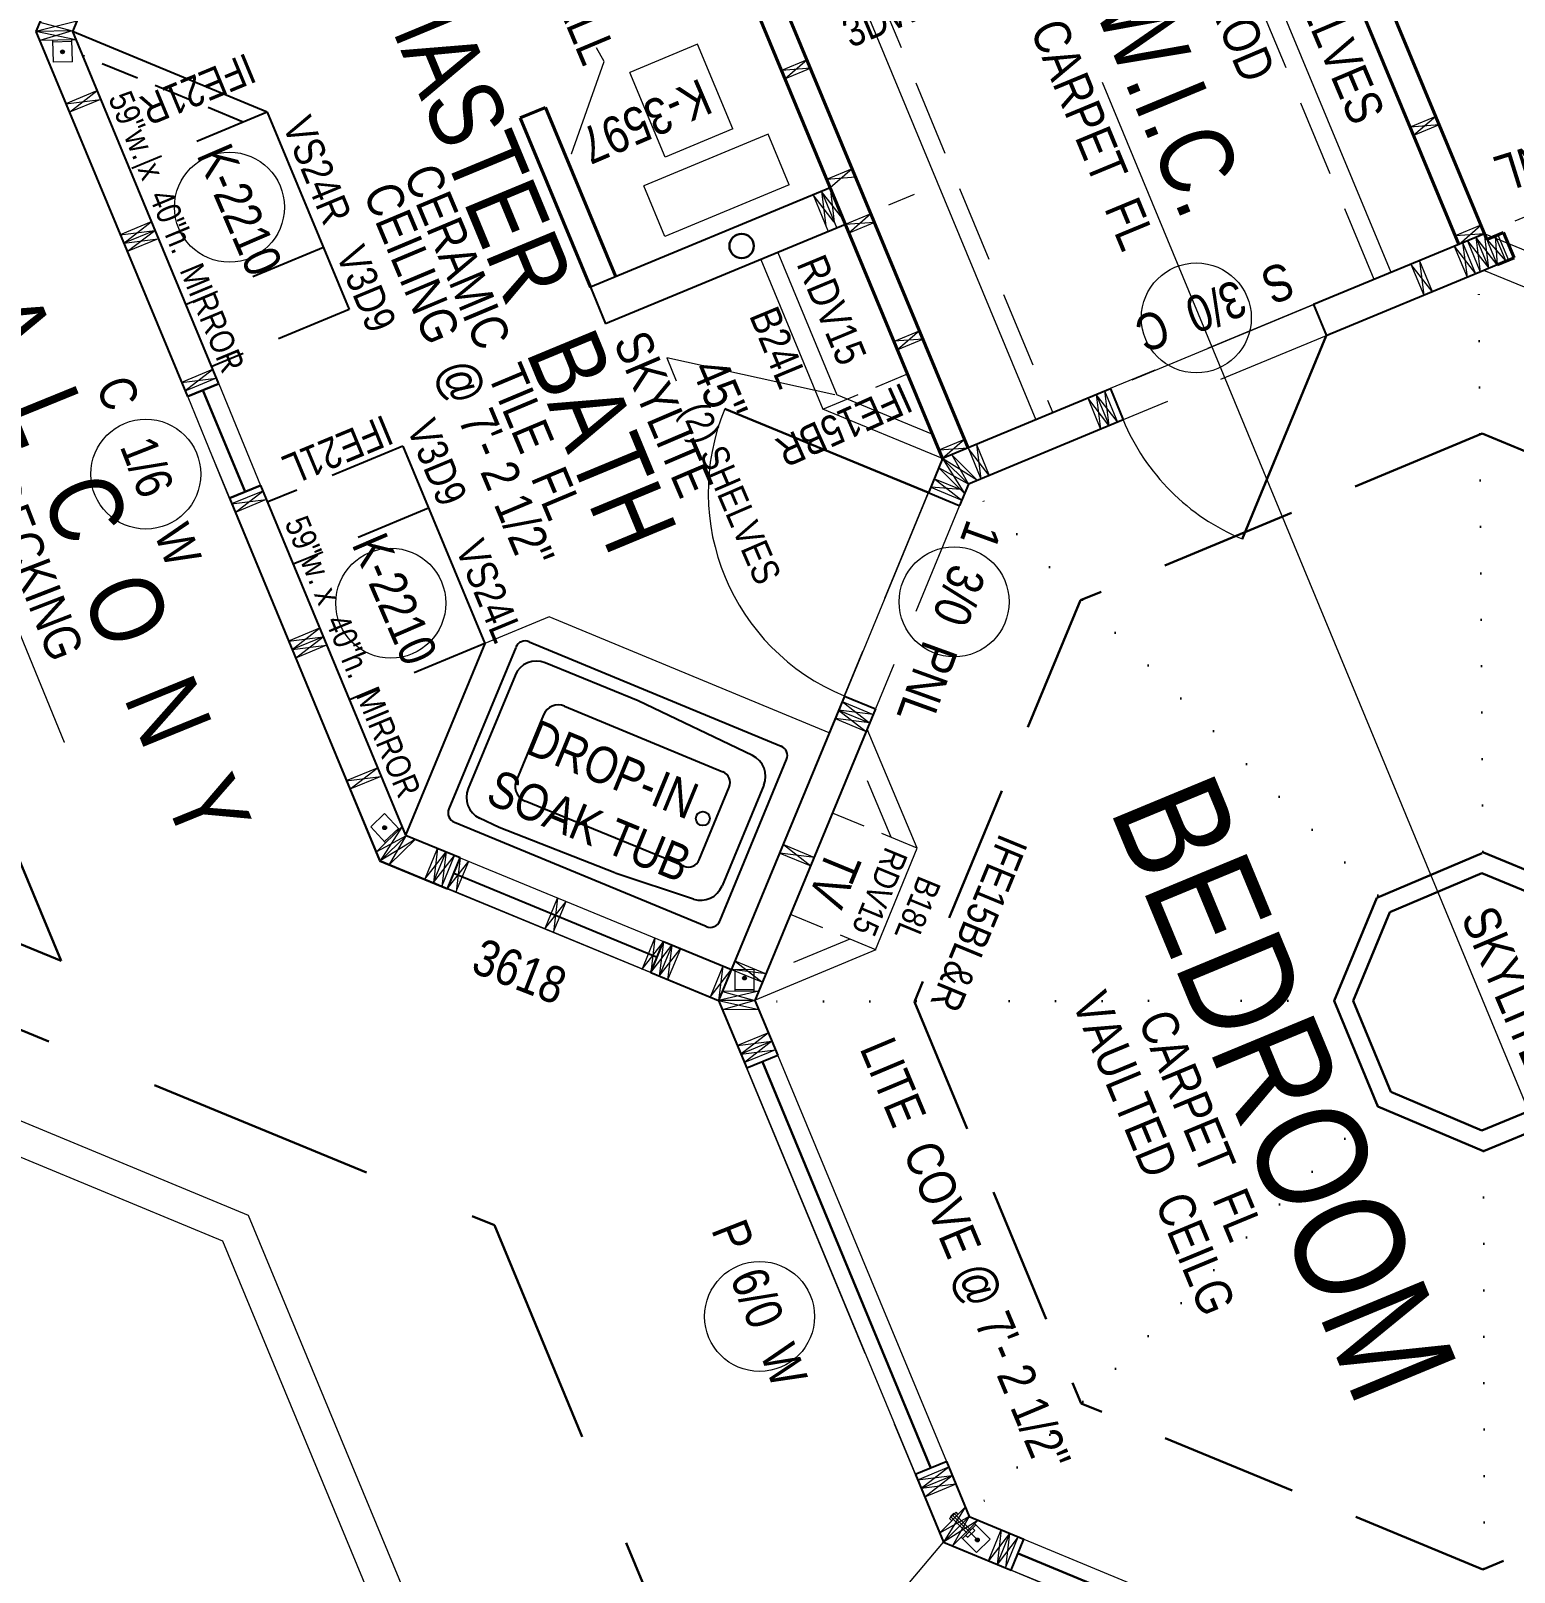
# Model space of a CAD drawing. Header units: inches. Extents: x -10188 to 9179, y -281 to 6710.
# Drawn here: x 2843.6 to 3086.4, y 1383 to 1635.3 of the extents above; entities that cross this region are included whole.
import ezdxf

# ---------------------------------------------------------------- set-up
doc = ezdxf.new("R2010")
doc.units = ezdxf.units.IN
doc.header["$MEASUREMENT"] = 0
for name, pattern in [('ACAD_ISO07W100', [3, 0, -3]), ('CENTER', [2, 1.25, -0.25, 0.25, -0.25]), ('HIDDEN', [0.375, 0.25, -0.125])]:
    doc.linetypes.add(name, pattern=pattern)
for name, color, linetype, lineweight in [('BALCONY', 7, 'Continuous', 9), ('BUILT-INS', 6, 'Continuous', 9), ('DOORS', 7, 'Continuous', 30), ('FOUNDATION', 7, 'HIDDEN', 20), ('GRID', 1, 'CENTER', 20), ('INT WALLS', 7, 'Continuous', 40), ('LAYOUT', 6, 'Continuous', 9), ('LITE COVE', 7, 'HIDDEN', 30), ('MILLWORK', 7, 'Continuous', 20), ('PLUMBING', 7, 'Continuous', 20), ('ROOF BEAMS', 3, 'HIDDEN', 30), ('ROOFLINE', 7, 'HIDDEN', 30), ('SKYLITES', 3, 'Continuous', 30), ('WALL FRAMING', 7, 'Continuous', 30), ('WINDOWS', 5, 'Continuous', 30)]:
    doc.layers.add(name, color=color, linetype=linetype, lineweight=lineweight)
for name, color, linetype in [('CABINETS', 30, 'HIDDEN'), ('CABTOPS', 30, 'Continuous'), ('TEXT', 250, 'Continuous'), ('WALLS', 5, 'Continuous')]:
    doc.layers.add(name, color=color, linetype=linetype)
doc.styles.add('ARCHENTLTD', font='technical.ttf', dxfattribs={"height": 0.1875})
doc.dimstyles.new('ARCHENTLTD', dxfattribs={"dimscale": 0.05, "dimtxt": 0.1875, "dimasz": 3, "dimexe": 9, "dimexo": 1, "dimgap": 2.5, "dimtad": 0, "dimdec": 1, "dimzin": 1, "dimdsep": 46, "dimlunit": 4, "dimtxsty": 'ARCHENTLTD', "dimblk": 'ARCHTICK', "dimcen": 6, "dimclrd": 256, "dimclre": 256, "dimclrt": 256, "dimaunit": 1, "dimadec": 0, "dimazin": 0, "dimtfac": 1, "dimtdec": 1, "dimtofl": 0, "dimtmove": 1, "dimatfit": 3, "dimldrblk": 'ARCHTICK', "dimfxl": 1, "dimfrac": 2, "dimtolj": 1, "dimtzin": 0, "dimlwd": 9, "dimlwe": 9, "dimarcsym": 0})

# ---------------------------------------------------------------- blocks, each defined once
blk = doc.blocks.new('_ArchTick')
at = {"color": 0, "linetype": 'ByBlock', "const_width": 0.15}
blk.add_lwpolyline([(-0.5, -0.5), (0.5, 0.5)], dxfattribs=at)

msp = doc.modelspace()

# ---------------------------------------------------------------- hatches: boundary and pattern name
at = {"layer": 'WALL FRAMING', "lineweight": 9, "ltscale": 150}
for points in [[(2848.76, 1631.51, 1), (2848.76, 1632.13, 1)], [(2901.25, 1505.04, -1), (2901.7, 1504.6, -1)], [(2960.17, 1480.44, -1), (2960.61, 1479.99, -1)], [(2998.52, 1387.91, 1), (2998.52, 1388.54, 1)]]:
    msp.add_hatch(color=256, dxfattribs=at).paths.add_polyline_path(points)

# ---------------------------------------------------------------- linework, layer by layer
for p, q in [((2922.95, 1534.34), (2912, 1507.91)), ((2925.17, 1535.26), (2966.38, 1518.19)), ((2943, 1525.56), (2927.77, 1531.81)), ((2922.83, 1529.75), (2915.16, 1511.23)), ((2930.95, 1524.72), (2956.86, 1513.99)), ((2961.7, 1516.64), (2943, 1525.56)), ((2927.49, 1523.29), (2923.06, 1512.6)), ((2956.35, 1489.54), (2967.3, 1515.98)), ((2952.99, 1499.56), (2957.91, 1511.45)), ((2963.56, 1511.78), (2956.73, 1495.28)), ((2950.46, 1498.51), (2924.5, 1509.14)), ((2920.22, 1504.83), (2917.02, 1506.37)), ((2954.14, 1488.62), (2912.92, 1505.69)), ((2939.16, 1497.41), (2920.22, 1504.83)), ((2952.04, 1493.13), (2939.21, 1497.39))]:
    msp.add_line(p, q)
msp.add_circle((2953.58, 1506.31), 1.15)
for centre, radius, start, end in [((2924.52, 1533.7), 1.69, 67.5, 157.5), ((2926.33, 1528.3), 3.79, 67.6796, 157.5), ((2929.94, 1522.28), 2.64, 67.5, 157.5), ((2960.06, 1513.23), 3.79, 337.5, 64.3779), ((2965.74, 1516.62), 1.69, 337.5, 67.5), ((2956.11, 1512.19), 1.94, 337.5339, 67.5), ((2925.5, 1511.59), 2.64, 157.5, 247.72), ((2918.66, 1509.78), 3.79, 157.5, 244.2845), ((2913.57, 1507.26), 1.69, 157.5, 247.5), ((2951.2, 1500.3), 1.94, 247.72, 337.5339), ((2953.23, 1496.73), 3.79, 251.6276, 337.5), ((2954.78, 1490.19), 1.69, 247.5, 337.5)]:
    msp.add_arc(centre, radius, start, end)
at = {"layer": 'BALCONY', "lineweight": 20, "ltscale": 75}
for p, q in [((2823.77, 1464.31), (2879.15, 1441.42)), ((2819.57, 1460.1), (2874.94, 1437.21)), ((2879.15, 1441.42), (2931.51, 1315.26)), ((2874.94, 1437.21), (2927.3, 1311.05))]:
    msp.add_line(p, q, dxfattribs=at)
at = {"layer": 'BUILT-INS', "color": 6, "ltscale": 50}
for p, q in [((2963.07, 1597.83), (2973.23, 1573.35)), ((2965.85, 1598.98), (2975.53, 1575.65)), ((2991.21, 1569.16), (2975.53, 1575.65)), ((2992.84, 1565.25), (2973.23, 1573.35))]:
    msp.add_line(p, q, dxfattribs=at)
at = {"layer": 'BUILT-INS', "color": 6, "linetype": 'HIDDEN', "lineweight": 9, "ltscale": 25}
msp.add_line((2973.23, 1573.35), (2987.09, 1579.1), dxfattribs=at)
at = {"layer": 'BUILT-INS', "linetype": 'Continuous', "lineweight": 20, "ltscale": 0.75}
for p, q in [((2988.67, 1501.49), (2980.5, 1520.97)), ((2981.85, 1484.82), (2988.67, 1501.49)), ((2981.89, 1484.84), (2962.15, 1476.58))]:
    msp.add_line(p, q, dxfattribs=at)
at = {"layer": 'BUILT-INS', "linetype": 'HIDDEN', "lineweight": 20, "ltscale": 40}
for p, q in [((2984.41, 1503.25), (2978.75, 1516.74)), ((2977.65, 1486.59), (2963.92, 1480.84))]:
    msp.add_line(p, q, dxfattribs=at)
at = {"layer": 'BUILT-INS', "linetype": 'HIDDEN', "lineweight": 9, "ltscale": 25}
for p, q in [((2988.67, 1501.49), (2974.8, 1507.22)), ((2981.89, 1484.84), (2967.93, 1490.61))]:
    msp.add_line(p, q, dxfattribs=at)
at = {"layer": 'CABINETS', "ltscale": 50}
for p, q in [((2882.27, 1621.95), (2860.1, 1612.75)), ((2891.47, 1599.78), (2868.91, 1590.42)), ((2895.67, 1589.62), (2873.11, 1580.26)), ((2904.44, 1567.28), (2882.27, 1558.08)), ((2908.68, 1557.13), (2886.52, 1547.93)), ((2917.88, 1534.96), (2895.72, 1525.76))]:
    msp.add_line(p, q, dxfattribs=at)
at = {"layer": 'CABTOPS', "ltscale": 50}
for p, q in [((2882.27, 1621.95), (2850.37, 1635.14)), ((2882.27, 1621.95), (2895.67, 1589.62)), ((2904.47, 1567.29), (2917.88, 1534.96)), ((2917.88, 1534.96), (2904.92, 1503.6))]:
    msp.add_line(p, q, dxfattribs=at)
at = {"layer": 'CABTOPS', "linetype": 'HIDDEN', "ltscale": 25}
msp.add_line((2878.35, 1620.32), (2851.99, 1631.22), dxfattribs=at)
at = {"layer": 'DOORS', "ltscale": 50}
for p, q in [((3055.63, 1585.34), (3041.88, 1552.07)), ((2990.46, 1559.67), (2957.18, 1573.39))]:
    msp.add_line(p, q, dxfattribs=at)
at = {"layer": 'DOORS', "color": 4, "lineweight": 9, "ltscale": 75}
for p, q in [((3006.13, 1388.36), (3072.64, 1360.81)), ((3004.06, 1383.27), (3070.59, 1355.77))]:
    msp.add_line(p, q, dxfattribs=at)
at = {"layer": 'DOORS', "color": 5, "lineweight": 30, "ltscale": 75}
msp.add_line((3005.21, 1386.02), (3038.46, 1372.27), dxfattribs=at)
at = {"layer": 'DOORS', "color": 7, "linetype": 'Continuous', "lineweight": 20, "ltscale": 7.5}
for centre in [(3034.37, 1588.26), (2862.38, 1562.7), (2994.72, 1541.79), (2962.87, 1424.82)]:
    msp.add_circle(centre, 9, dxfattribs=at)
at = {"layer": 'DOORS', "lineweight": 9, "ltscale": 75}
for centre, radius, start, end in [((2990.46, 1559.67), 36, 157.5904, 247.5409), ((3055.63, 1585.34), 35.98, 202.4745, 247.5332)]:
    msp.add_arc(centre, radius, start, end, dxfattribs=at)
at = {"layer": 'FOUNDATION', "color": 7, "linetype": 'Continuous', "lineweight": 9, "ltscale": 25}
msp.add_line((2931.51, 1315.26), (2992.97, 1387.86), dxfattribs=at)
at = {"layer": 'GRID', "ltscale": 50}
for p, q in [((2867.33, 1690.58), (2844.41, 1635.14)), ((3044.72, 1690.71), (3081.52, 1602.04)), ((2956.04, 1653.91), (2992.84, 1565.25)), ((2844.41, 1635.14), (2900.73, 1499.44)), ((3144.21, 1628.06), (3081.52, 1602.04)), ((3081.52, 1602.04), (2992.84, 1565.25)), ((3170.23, 1565.37), (3081.52, 1602.04)), ((2992.84, 1565.25), (2956.16, 1476.53)), ((2956.16, 1476.53), (2900.72, 1499.44)), ((2956.16, 1476.53), (2992.97, 1387.86)), ((3081.69, 1351.18), (2992.97, 1387.86))]:
    msp.add_line(p, q, dxfattribs=at)
at = {"layer": 'INT WALLS', "ltscale": 75}
for p, q in [((3081.91, 1601.11), (3044.72, 1690.71)), ((3077.32, 1600.3), (3040.52, 1688.96)), ((3084.68, 1602.26), (3081.91, 1601.11)), ((3086.4, 1598.11), (3083.63, 1596.95))]:
    msp.add_line(p, q, dxfattribs=at)
at = {"layer": 'INT WALLS', "ltscale": 50}
for p, q in [((2960.19, 1655.64), (2997, 1566.97)), ((2956.04, 1653.91), (2992.84, 1565.25)), ((2927.84, 1622.72), (2923.68, 1621)), ((2927.84, 1622.72), (2939.34, 1595)), ((2923.68, 1621), (2935.18, 1593.29)), ((3084.68, 1602.27), (3086.4, 1598.11))]:
    msp.add_line(p, q, dxfattribs=at)
at = {"layer": 'INT WALLS', "color": 7, "lineweight": 20, "ltscale": 50}
msp.add_line((3080.95, 1603.43), (3076.75, 1601.68), dxfattribs=at)
at = {"layer": 'INT WALLS', "lineweight": 20, "ltscale": 50}
msp.add_line((3083.75, 1601.89), (3085.48, 1597.72), dxfattribs=at)
at = {"layer": 'LAYOUT', "color": 6, "linetype": 'CENTER', "lineweight": 5, "ltscale": 250}
msp.add_line((3330.04, 876.21), (2848.84, 2037.38), dxfattribs=at)
at = {"layer": 'LITE COVE', "color": 7, "linetype": 'ACAD_ISO07W100', "lineweight": 30, "ltscale": 2.5}
for p, q in [((3081.28, 1500.85), (3080.59, 1595.7)), ((3064.06, 1493.72), (2996.98, 1560.87)), ((3056.93, 1476.5), (2962.18, 1476.37)), ((3064.06, 1459.28), (2997.14, 1392.14)), ((3081.38, 1451.89), (3081.57, 1357.12))]:
    msp.add_line(p, q, dxfattribs=at)
at = {"layer": 'LITE COVE', "ltscale": 90}
for p, q in [((3081.14, 1569.32), (3015.41, 1542.04)), ((3081.14, 1569.32), (3146.82, 1542.17)), ((3015.4, 1542.05), (2988.23, 1476.31)), ((2988.22, 1476.31), (3015.5, 1410.59)), ((3081.26, 1383.41), (3015.5, 1410.59)), ((3146.97, 1410.69), (3081.26, 1383.41))]:
    msp.add_line(p, q, dxfattribs=at)
at = {"layer": 'MILLWORK', "linetype": 'HIDDEN', "ltscale": 50}
for p, q in [((3063.47, 1594.55), (3026.66, 1683.22)), ((2974.05, 1661.39), (3010.85, 1572.72))]:
    msp.add_line(p, q, dxfattribs=at)
at = {"layer": 'MILLWORK', "ltscale": 75}
msp.add_line((3066.24, 1595.7), (3029.43, 1684.37), dxfattribs=at)
at = {"layer": 'MILLWORK', "ltscale": 50}
msp.add_line((2971.28, 1660.24), (3008.08, 1571.57), dxfattribs=at)
at = {"layer": 'PLUMBING', "color": 5, "ltscale": 50}
for p, q in [((2952.73, 1633.05), (2941.64, 1628.45)), ((2958.48, 1619.2), (2952.73, 1633.05)), ((2947.4, 1614.6), (2941.64, 1628.45)), ((2964.25, 1618.34), (2943.93, 1609.91)), ((2958.48, 1619.2), (2947.4, 1614.6)), ((2967.7, 1610.03), (2964.25, 1618.34)), ((2947.38, 1601.6), (2943.93, 1609.91)), ((2967.7, 1610.03), (2947.38, 1601.6))]:
    msp.add_line(p, q, dxfattribs=at)
at = {"layer": 'PLUMBING', "color": 7, "ltscale": 50}
for p, q in [((2928.4, 1539.33), (2917.88, 1534.96)), ((2974.27, 1520.35), (2928.4, 1539.33))]:
    msp.add_line(p, q, dxfattribs=at)
at = {"layer": 'PLUMBING', "color": 5, "ltscale": 50}
for centre in [(2876.08, 1606.39), (2902.5, 1541.57)]:
    msp.add_circle(centre, 9, dxfattribs=at)
at = {"layer": 'PLUMBING', "color": 5, "lineweight": 30, "ltscale": 50}
msp.add_circle((2959.93, 1600.04), 2, dxfattribs=at)
at = {"layer": 'ROOF BEAMS', "lineweight": 20, "ltscale": 75}
for p, q in [((3170.23, 1565.37), (3081.52, 1602.04)), ((3166.05, 1561.08), (3081.44, 1596.05)), ((3053.55, 1590.44), (3020.28, 1576.69)), ((3055.63, 1585.34), (3022.4, 1571.56)), ((2990.46, 1559.67), (2976.71, 1526.4)), ((2995.6, 1557.54), (2981.85, 1524.27))]:
    msp.add_line(p, q, dxfattribs=at)
at = {"layer": 'ROOF BEAMS', "ltscale": 75}
for p, q in [((3066.04, 1490.99), (3081.11, 1497.36)), ((3081.11, 1497.36), (3095.85, 1491.27)), ((3060.03, 1476.47), (3066.04, 1490.99)), ((3066.21, 1461.58), (3060.03, 1476.47)), ((3081.12, 1455.28), (3066.21, 1461.58)), ((3095.68, 1461.29), (3081.12, 1455.28))]:
    msp.add_line(p, q, dxfattribs=at)
at = {"layer": 'ROOFLINE', "linetype": 'HIDDEN', "ltscale": 150}
for p, q in [((2838.55, 1507.11), (2848.54, 1483.03)), ((2821.76, 1494.06), (2848.54, 1483.03)), ((2811.83, 1484.09), (2919.46, 1439.73)), ((2919.46, 1439.73), (2956.25, 1351.11))]:
    msp.add_line(p, q, dxfattribs=at)
at = {"layer": 'SKYLITES', "linetype": 'HIDDEN', "ltscale": 75}
for p, q in [((3063.92, 1493.36), (3081.38, 1500.75)), ((3081.38, 1500.75), (3098.51, 1493.66)), ((3056.93, 1476.47), (3063.92, 1493.36)), ((3064.09, 1459.2), (3056.93, 1476.47)), ((3081.38, 1451.89), (3064.09, 1459.2)), ((3098.35, 1458.89), (3081.38, 1451.89))]:
    msp.add_line(p, q, dxfattribs=at)
at = {"layer": 'WALL FRAMING', "lineweight": 9, "ltscale": 5}
for p, q in [((2850.95, 1636.76), (2844.41, 1635.14)), ((2850.32, 1635.25), (2845.03, 1633.65)), ((2845.04, 1636.65), (2850.32, 1635.25)), ((2905, 1503.51), (2900.13, 1500.89)), ((2906.51, 1502.88), (2900.75, 1499.4)), ((2902.26, 1498.77), (2905, 1503.51))]:
    msp.add_line(p, q, dxfattribs=at)
at = {"layer": 'WALL FRAMING', "color": 7, "linetype": 'Continuous', "lineweight": 20, "ltscale": 5}
for p, q in [((2850.32, 1635.25), (2844.41, 1635.14)), ((2850.94, 1633.76), (2845.03, 1633.65)), ((2904.38, 1505), (2900.13, 1500.89)), ((2905, 1503.51), (2900.75, 1499.4)), ((2906.51, 1502.88), (2902.26, 1498.77))]:
    msp.add_line(p, q, dxfattribs=at)
at = {"layer": 'WALL FRAMING', "lineweight": 9, "ltscale": 150}
for p, q in [((2850.94, 1633.76), (2844.41, 1635.14)), ((2970.67, 1630.51), (2967.04, 1627.38)), ((2971.25, 1629.13), (2966.47, 1628.77)), ((3074.14, 1619.86), (3069.36, 1619.5)), ((3073.56, 1621.25), (3069.93, 1618.12)), ((2978.02, 1612.69), (2974.4, 1609.56)), ((2978.6, 1611.3), (2973.82, 1610.94)), ((2981.09, 1605.29), (2977.47, 1602.16)), ((2981.67, 1603.9), (2976.89, 1603.54)), ((3077.32, 1600.3), (3080.95, 1603.43)), ((3081.52, 1602.04), (3076.75, 1601.68)), ((2989.65, 1584.8), (2984.88, 1584.44)), ((2989.08, 1586.18), (2985.45, 1583.05)), ((2997, 1566.97), (2992.22, 1566.61)), ((2996.42, 1568.36), (2992.79, 1565.23)), ((2904.38, 1505), (2900.75, 1499.4)), ((2910.16, 1501.43), (2909.47, 1495.83)), ((2908.09, 1496.4), (2911.55, 1500.86)), ((2909.47, 1495.83), (2912.94, 1500.29)), ((2911.55, 1500.86), (2910.86, 1495.25)), ((2910.86, 1495.25), (2909.47, 1495.83)), ((2947.12, 1486.14), (2946.44, 1480.53)), ((2945.05, 1481.11), (2948.51, 1485.57)), ((2946.42, 1480.49), (2949.88, 1484.95)), ((2948.49, 1485.52), (2947.8, 1479.91)), ((2954.77, 1477.1), (2958.23, 1481.57)), ((2956.85, 1482.14), (2956.16, 1476.53)), ((2961.95, 1481.61), (2958.82, 1481.57)), ((2958.82, 1481.57), (2958.82, 1478.04)), ((2961.95, 1481.61), (2961.95, 1478.05)), ((2961.95, 1478.3), (2958.82, 1478.3)), ((2995.39, 1392.42), (2995.04, 1392.77)), ((2994.32, 1391.37), (2993.96, 1391.72)), ((2994.68, 1392.6), (2994.15, 1392.06)), ((2996.9, 1389.31), (2994.15, 1392.06)), ((2998.52, 1388.23), (2994.5, 1392.25)), ((2997.43, 1389.85), (2994.68, 1392.6)), ((2998.27, 1390.69), (2996.07, 1388.47)), ((3000.62, 1388.34), (2998.1, 1390.86)), ((2998.38, 1386.16), (2995.88, 1388.66)), ((2996.59, 1389.02), (2996.96, 1388.66)), ((2998.09, 1389.79), (2996.96, 1388.66)), ((2997.73, 1390.16), (2998.09, 1389.79)), ((3000.62, 1388.34), (2998.38, 1386.16))]:
    msp.add_line(p, q, dxfattribs=at)
at = {"layer": 'WALL FRAMING', "color": 9, "linetype": 'Continuous', "lineweight": 5, "ltscale": 150}
for p, q in [((2847.26, 1630.13), (2847.14, 1633.69)), ((2850.27, 1633.51), (2847.15, 1633.4)), ((2850.38, 1630.2), (2850.26, 1633.76)), ((2850.38, 1630.2), (2847.26, 1630.13)), ((2901.47, 1507.12), (2899.22, 1504.95)), ((2901.47, 1507.12), (2903.9, 1504.51)), ((2899.22, 1504.95), (2901.65, 1502.35)), ((2903.73, 1504.7), (2901.45, 1502.56))]:
    msp.add_line(p, q, dxfattribs=at)
at = {"layer": 'WALL FRAMING', "color": 7, "lineweight": 20, "ltscale": 50}
for p, q in [((2854.39, 1625.42), (2849.31, 1623.31)), ((2854.96, 1624.03), (2849.88, 1621.93)), ((2863.28, 1603.98), (2858.2, 1601.88)), ((2863.86, 1602.6), (2858.78, 1600.49)), ((2864.43, 1601.21), (2859.35, 1599.11)), ((2873.31, 1579.8), (2868.22, 1577.69)), ((2873.88, 1578.41), (2868.8, 1576.3)), ((2881.52, 1559.93), (2876.44, 1557.82)), ((2882.1, 1558.54), (2877.02, 1556.44)), ((2890.83, 1537.46), (2885.75, 1535.36)), ((2891.41, 1536.08), (2886.33, 1533.97)), ((2891.98, 1534.69), (2886.9, 1532.59)), ((2900.29, 1514.59), (2895.21, 1512.48)), ((2900.86, 1513.21), (2895.78, 1511.1))]:
    msp.add_line(p, q, dxfattribs=at)
at = {"layer": 'WALL FRAMING', "lineweight": 9, "ltscale": 50}
for p, q in [((2849.88, 1621.93), (2854.39, 1625.42)), ((2849.31, 1623.31), (2854.96, 1624.03)), ((2858.2, 1601.88), (2863.86, 1602.6)), ((2858.78, 1600.49), (2863.28, 1603.98)), ((2859.35, 1599.11), (2863.86, 1602.6)), ((2858.78, 1600.5), (2864.43, 1601.21)), ((2868.8, 1576.31), (2873.31, 1579.8)), ((2868.23, 1577.69), (2873.88, 1578.41)), ((2877.02, 1556.44), (2881.52, 1559.93)), ((2876.44, 1557.82), (2882.1, 1558.54)), ((2886.33, 1533.97), (2890.83, 1537.46)), ((2885.75, 1535.36), (2891.41, 1536.08)), ((2886.33, 1533.97), (2891.98, 1534.69)), ((2886.9, 1532.59), (2891.41, 1536.08)), ((2895.78, 1511.1), (2900.29, 1514.59)), ((2895.21, 1512.48), (2900.86, 1513.21))]:
    msp.add_line(p, q, dxfattribs=at)
at = {"layer": 'WALL FRAMING', "lineweight": 20, "ltscale": 50}
for p, q in [((2971.62, 1608.41), (2974.1, 1602.4)), ((2973.01, 1608.99), (2975.49, 1602.98)), ((2974.4, 1609.56), (2976.48, 1604.5)), ((3076.59, 1600.02), (3078.7, 1594.93)), ((3077.97, 1600.59), (3080.08, 1595.5)), ((3078.75, 1600.9), (3080.86, 1595.81)), ((3078.75, 1600.9), (3080.86, 1595.81)), ((3080.14, 1601.47), (3082.24, 1596.39)), ((3080.14, 1601.47), (3082.24, 1596.39)), ((3081.52, 1602.05), (3083.63, 1596.96)), ((3083.29, 1601.69), (3085.02, 1597.53)), ((3070.89, 1597.63), (3072.97, 1592.58)), ((3069.5, 1597.06), (3071.59, 1592)), ((3016.58, 1575.17), (3018.69, 1570.06)), ((3017.97, 1575.74), (3020.08, 1570.63)), ((3019.35, 1576.31), (3021.46, 1571.2)), ((2997, 1566.98), (2999.08, 1561.92)), ((2998.38, 1567.55), (3000.47, 1562.49)), ((2964.32, 1471.25), (2959.24, 1469.14)), ((2964.9, 1469.86), (2959.82, 1467.76)), ((2965.47, 1468.48), (2960.39, 1466.37)), ((2993.82, 1400.12), (2988.74, 1398.01)), ((2994.39, 1398.74), (2989.31, 1396.63)), ((2994.97, 1397.35), (2989.89, 1395.24))]:
    msp.add_line(p, q, dxfattribs=at)
at = {"layer": 'WALL FRAMING', "linetype": 'Continuous', "lineweight": 9, "ltscale": 150}
for p, q in [((2975.1, 1603.93), (2971.62, 1608.41)), ((2976.48, 1604.5), (2973.01, 1608.98)), ((2973.01, 1608.98), (2973.71, 1603.36)), ((2974.4, 1609.56), (2975.1, 1603.93)), ((3076.59, 1600.01), (3080.08, 1595.5)), ((3077.97, 1600.59), (3078.7, 1594.93)), ((3078.75, 1600.89), (3082.24, 1596.39)), ((3078.75, 1600.89), (3082.24, 1596.39)), ((3083.63, 1596.96), (3080.14, 1601.47)), ((3080.14, 1601.47), (3080.86, 1595.81)), ((3080.14, 1601.47), (3080.86, 1595.81)), ((3082.24, 1596.39), (3081.52, 1602.05)), ((3081.91, 1601.11), (3085.02, 1597.53)), ((3083.29, 1601.69), (3083.63, 1596.96)), ((3070.89, 1597.63), (3071.59, 1592)), ((3072.97, 1592.58), (3069.5, 1597.06)), ((3020.06, 1570.66), (3016.58, 1575.17)), ((3021.45, 1571.23), (3017.97, 1575.74)), ((3017.97, 1575.74), (3018.68, 1570.08)), ((3019.35, 1576.31), (3020.06, 1570.66)), ((3000.47, 1562.49), (2997, 1566.97)), ((2998.38, 1567.55), (2999.08, 1561.92)), ((2998.55, 1561.66), (2992.84, 1565.25)), ((2992.84, 1565.25), (2996.43, 1559.54)), ((2994.34, 1565.87), (2997.05, 1561.04)), ((2991.48, 1561.95), (2995.99, 1558.46)), ((2997.05, 1561.04), (2992.22, 1563.75)), ((2995.81, 1560.16), (2990.9, 1560.57)), ((2981.46, 1523.35), (2975.81, 1524.06)), ((2975.81, 1524.06), (2980.32, 1520.58)), ((2976.38, 1525.45), (2980.89, 1521.96)), ((2980.89, 1521.96), (2975.24, 1522.68)), ((2966.77, 1502.05), (2971.28, 1498.56)), ((2971.85, 1499.95), (2966.19, 1500.66)), ((2963.92, 1480.9), (2958.26, 1481.61)), ((2958.93, 1482.92), (2963.44, 1479.44)), ((2962.73, 1478.04), (2956.16, 1476.53)), ((2956.78, 1478.03), (2962.11, 1476.54)), ((2962.11, 1476.54), (2956.79, 1475.03)), ((2964.32, 1471.25), (2959.82, 1467.76)), ((2959.24, 1469.14), (2964.89, 1469.86)), ((2959.82, 1467.76), (2965.46, 1468.47)), ((2964.89, 1469.86), (2960.39, 1466.37))]:
    msp.add_line(p, q, dxfattribs=at)
at = {"layer": 'WALL FRAMING', "lineweight": 20, "ltscale": 150}
for p, q in [((2992.84, 1565.25), (2997.05, 1561.04)), ((2994.34, 1565.87), (2998.55, 1561.66)), ((2992.22, 1563.75), (2996.43, 1559.54)), ((2962.11, 1476.54), (2956.16, 1476.53)), ((2962.73, 1478.04), (2956.78, 1478.03)), ((2962.74, 1475.04), (2956.79, 1475.03)), ((2996.55, 1393.57), (2992.34, 1389.36)), ((2995.04, 1392.77), (2993.96, 1391.72)), ((2997.17, 1392.07), (2992.97, 1387.86)), ((2998.67, 1391.45), (2994.47, 1387.24))]:
    msp.add_line(p, q, dxfattribs=at)
at = {"layer": 'WALL FRAMING', "lineweight": 20, "ltscale": 75}
for p, q in [((2991.48, 1561.95), (2995.81, 1560.16)), ((2990.9, 1560.57), (2995.99, 1558.46)), ((2975.81, 1524.06), (2980.89, 1521.96)), ((2976.38, 1525.45), (2981.46, 1523.35)), ((2975.24, 1522.68), (2980.32, 1520.58)), ((2966.77, 1502.05), (2971.85, 1499.95)), ((2966.19, 1500.66), (2971.28, 1498.56)), ((2958.26, 1481.61), (2963.34, 1479.51)), ((2958.83, 1483), (2963.92, 1480.9)), ((3000.36, 1384.8), (3002.43, 1389.89)), ((3001.74, 1384.22), (3003.82, 1389.32)), ((3003.13, 1383.65), (3005.2, 1388.74))]:
    msp.add_line(p, q, dxfattribs=at)
at = {"layer": 'WALL FRAMING', "linetype": 'HIDDEN', "lineweight": 9, "ltscale": 25}
for p, q in [((2911.79, 1494.87), (2915.25, 1499.34)), ((2913.86, 1499.91), (2913.17, 1494.3)), ((2927.72, 1488.28), (2931.19, 1492.74)), ((2929.8, 1493.31), (2929.11, 1487.7)), ((2943.66, 1481.67), (2947.12, 1486.14)), ((2945.74, 1486.71), (2945.05, 1481.1))]:
    msp.add_line(p, q, dxfattribs=at)
at = {"layer": 'WALL FRAMING', "linetype": 'Continuous', "lineweight": 20, "ltscale": 150}
msp.add_line((2956.16, 1476.53), (2962.74, 1475.04), dxfattribs=at)
at = {"layer": 'WALL FRAMING', "color": 9, "linetype": 'Continuous', "lineweight": 5, "ltscale": 150}
for centre in [(2848.76, 1631.82), (2901.48, 1504.82)]:
    msp.add_circle(centre, 0.312, dxfattribs=at)
at = {"layer": 'WALL FRAMING', "lineweight": 9, "ltscale": 150}
for centre in [(2960.39, 1480.21), (2998.52, 1388.23)]:
    msp.add_circle(centre, 0.312, dxfattribs=at)
at = {"layer": 'WALLS', "color": 4, "ltscale": 75}
for p, q in [((2849, 1646.22), (2844.41, 1635.14)), ((2854.08, 1644.12), (2850.37, 1635.14)), ((2844.41, 1635.14), (2869.19, 1575.38)), ((2850.37, 1635.14), (2874.27, 1577.49)), ((2935.18, 1593.29), (2937.67, 1587.28)), ((2881.17, 1560.86), (2904.92, 1503.6)), ((2990.46, 1559.67), (2995.55, 1557.56)), ((2876.09, 1558.76), (2900.67, 1499.46)), ((2976.76, 1526.37), (2981.85, 1524.27)), ((2904.92, 1503.6), (2913.83, 1499.92)), ((2900.65, 1499.41), (2911.77, 1494.82)), ((2911.77, 1494.82), (2913.86, 1499.91)), ((2945.05, 1481.11), (2947.15, 1486.19)), ((2947.15, 1486.19), (2958.26, 1481.61)), ((2945.05, 1481.11), (2956.16, 1476.53)), ((2956.16, 1476.53), (2960.76, 1465.44)), ((2962.11, 1476.54), (2965.84, 1467.55)), ((2993.45, 1401.05), (2997.17, 1392.07)), ((2988.37, 1398.94), (2992.97, 1387.86)), ((2997.17, 1392.07), (3006.13, 1388.36)), ((2992.97, 1387.86), (3004.06, 1383.27)), ((3004.06, 1383.27), (3006.13, 1388.36))]:
    msp.add_line(p, q, dxfattribs=at)
at = {"layer": 'WALLS', "color": 7, "lineweight": 20, "ltscale": 50}
for p, q in [((2970.68, 1630.5), (2966.47, 1628.75)), ((2971.25, 1629.13), (2967.04, 1627.38)), ((3073.57, 1621.23), (3069.37, 1619.49)), ((3074.14, 1619.86), (3069.93, 1618.12)), ((2978.02, 1612.69), (2973.82, 1610.94)), ((2988.2, 1608.48), (2984, 1606.73)), ((2981.09, 1605.29), (2976.89, 1603.54)), ((2981.67, 1603.9), (2977.47, 1602.16)), ((2989.09, 1586.17), (2984.88, 1584.43)), ((2989.66, 1584.8), (2985.45, 1583.05)), ((2996.42, 1568.36), (2992.22, 1566.61)), ((2997, 1566.97), (2992.79, 1565.23))]:
    msp.add_line(p, q, dxfattribs=at)
at = {"layer": 'WALLS', "color": 4, "ltscale": 50}
for p, q in [((2974.44, 1609.58), (2935.18, 1593.29)), ((2976.93, 1603.58), (2937.67, 1587.28)), ((3081.52, 1602.04), (3053.55, 1590.44)), ((3081.44, 1596.05), (3055.65, 1585.35)), ((3083.63, 1596.96), (3081.44, 1596.05)), ((3053.55, 1590.44), (3055.66, 1585.33)), ((3020.3, 1576.64), (2992.84, 1565.25)), ((3020.3, 1576.64), (3022.39, 1571.58)), ((3022.4, 1571.56), (2997.05, 1561.04)), ((2992.84, 1565.25), (2990.52, 1559.64)), ((2997.05, 1561.04), (2995.6, 1557.54)), ((2976.76, 1526.37), (2956.16, 1476.53)), ((2981.85, 1524.27), (2962.11, 1476.54)), ((2965.86, 1467.55), (2960.78, 1465.45)), ((2993.43, 1401.04), (2988.35, 1398.94))]:
    msp.add_line(p, q, dxfattribs=at)
at = {"layer": 'WALLS', "color": 4, "linetype": 'Continuous', "lineweight": 30, "ltscale": 25}
for p, q in [((2874.27, 1577.49), (2869.21, 1575.39)), ((2881.17, 1560.86), (2876.11, 1558.77))]:
    msp.add_line(p, q, dxfattribs=at)
at = {"layer": 'WALLS', "color": 4, "lineweight": 20, "ltscale": 75}
for p, q in [((2874.34, 1577.46), (2881.17, 1560.86)), ((2869.28, 1575.36), (2876.06, 1558.74)), ((2913.86, 1499.91), (2947.15, 1486.19)), ((2911.77, 1494.82), (2945.05, 1481.11)), ((2965.84, 1467.55), (2993.45, 1401.05)), ((2960.76, 1465.44), (2988.37, 1398.94))]:
    msp.add_line(p, q, dxfattribs=at)
at = {"layer": 'WALLS', "lineweight": 20, "ltscale": 75}
for p, q in [((2908.07, 1496.35), (2910.16, 1501.43)), ((2909.45, 1495.78), (2911.55, 1500.86)), ((2910.84, 1495.21), (2912.94, 1500.29))]:
    msp.add_line(p, q, dxfattribs=at)
at = {"layer": 'WALLS', "linetype": 'HIDDEN', "lineweight": 20, "ltscale": 25}
for p, q in [((2913.15, 1494.25), (2915.25, 1499.34)), ((2927.7, 1488.23), (2929.8, 1493.31)), ((2929.09, 1487.66), (2931.19, 1492.74)), ((2943.64, 1481.63), (2945.74, 1486.71))]:
    msp.add_line(p, q, dxfattribs=at)
at = {"layer": 'WALLS', "lineweight": 20, "ltscale": 50}
for p, q in [((2948.54, 1485.62), (2946.44, 1480.54)), ((2949.9, 1485), (2947.8, 1479.91)), ((2956.87, 1482.18), (2954.77, 1477.1))]:
    msp.add_line(p, q, dxfattribs=at)
at = {"layer": 'WALLS', "linetype": 'Continuous', "lineweight": 9, "ltscale": 150}
for p, q in [((2994.39, 1398.74), (2988.74, 1398.01)), ((2993.83, 1400.13), (2989.32, 1396.63)), ((2994.39, 1398.74), (2989.9, 1395.25)), ((2994.97, 1397.35), (2989.32, 1396.63)), ((2996.55, 1393.57), (2992.97, 1387.86)), ((2997.17, 1392.07), (2992.34, 1389.36)), ((2998.67, 1391.45), (2992.97, 1387.86)), ((2997.17, 1392.07), (2994.47, 1387.24)), ((3003.81, 1389.3), (3000.36, 1384.79)), ((3002.43, 1389.89), (3001.74, 1384.22)), ((3005.2, 1388.74), (3001.74, 1384.22)), ((3003.81, 1389.3), (3003.13, 1383.65))]:
    msp.add_line(p, q, dxfattribs=at)
at = {"layer": 'WINDOWS', "linetype": 'Continuous', "lineweight": 30, "ltscale": 25}
msp.add_line((2871.74, 1576.44), (2878.64, 1559.81), dxfattribs=at)
at = {"layer": 'WINDOWS', "lineweight": 25, "ltscale": 75}
msp.add_line((2912.81, 1497.37), (2946.1, 1483.65), dxfattribs=at)
at = {"layer": 'WINDOWS', "ltscale": 75}
msp.add_line((2963.32, 1466.5), (2990.89, 1399.99), dxfattribs=at)

# ---------------------------------------------------------------- texts
at = {"color": 7, "flags": 8}
for tag, p, s in [('MODELNUMBER', (2939.64, 1511.94), 'K-1490-X'), ('MATERIAL', (2939.64, 1511.94), 'ACRYLIC'), ('PRODUCT', (2939.65, 1511.94), 'BATH'), ('TRADENAME', (2939.65, 1511.94), 'GREEK')]:
    msp.add_attdef(tag, p, s, height=0.001, rotation=337.5, dxfattribs=at)
at = {"layer": 'BUILT-INS', "color": 6, "linetype": 'HIDDEN', "lineweight": 9, "ltscale": 20, "insert": (3000.86, 1647.4), "char_height": 5, "attachment_point": 3, "rotation": 22.5214, "style": 'ARCHENTLTD'}
msp.add_mtext('3DWRV27\\P{\\H1.999x;  }', dxfattribs=at)
at = {"layer": 'BUILT-INS', "color": 7, "linetype": 'Continuous', "lineweight": 30, "ltscale": 1.5, "attachment_point": 3, "style": 'ARCHENTLTD'}
for s, insert, char_height, rotation in [('IFE21R\\P{\\H1.999x;  }', (2862.89, 1619.64), 5, 202.5214), ('59"w. x  40"h.  MIRROR\\P{\\H1.999x;  }', (2878.68, 1580.46), 4, 292.5214), ('VS24R\\P{\\H1.999x;  }', (2896.26, 1605.03), 5, 292.5214), ('V3D9\\P{\\H1.999x;  }', (2903.56, 1587.38), 5, 292.5214), ('IFE21L\\P{\\H1.999x;  }', (2886.24, 1560.79), 5, 202.5214), ('V3D9\\P{\\H1.999x;  }', (2915.14, 1558.97), 5, 292.5214), ('59"w. x  40"h.  MIRROR\\P{\\H1.999x;  }', (2907.55, 1510.91), 4, 292.5214), ('VS24L\\P{\\H1.999x;  }', (2924.21, 1536.62), 5, 292.5214)]:
    msp.add_mtext(s, dxfattribs=dict(at, insert=insert, char_height=char_height, rotation=rotation))
at = {"layer": 'BUILT-INS', "color": 6, "linetype": 'Continuous', "lineweight": 30, "ltscale": 1.5, "char_height": 5, "attachment_point": 3, "rotation": 292.5214, "style": 'ARCHENTLTD'}
for s, insert in [('RDV15\\P{\\H1.999x;  }', (2980.54, 1582.01)), ('B24L\\P{\\H1.999x;  }', (2970.84, 1578.23))]:
    msp.add_mtext(s, dxfattribs=dict(at, insert=insert))
at = {"layer": 'BUILT-INS', "linetype": 'Continuous', "lineweight": 9, "ltscale": 1.5, "char_height": 5, "attachment_point": 1, "style": 'ARCHENTLTD'}
for s, insert, rotation in [('IFE15BR\\P{\\H1.999x;  }', (2988.3, 1573.18), 204.167), ('IFE15BL&R\\P{\\H1.999x;  }', (3006.86, 1502.16), 247.6469)]:
    msp.add_mtext(s, dxfattribs=dict(at, insert=insert, rotation=rotation))
at = {"layer": 'BUILT-INS', "color": 6, "linetype": 'Continuous', "lineweight": 30, "insert": (2966.53, 1546.01), "char_height": 4.5, "attachment_point": 3, "rotation": 293.2989, "style": 'ARCHENTLTD'}
msp.add_mtext('(2) SHELVES \\P  ', dxfattribs=at)
at = {"layer": 'BUILT-INS', "linetype": 'Continuous', "lineweight": 30, "ltscale": 1.5, "char_height": 4, "attachment_point": 1, "rotation": 247.6469, "style": 'ARCHENTLTD'}
for s, insert in [('RDV15\\P{\\H1.999x;  }', (2987.23, 1500.35)), ('B18L\\P{\\H1.999x;  }', (2992.65, 1495.66))]:
    msp.add_mtext(s, dxfattribs=dict(at, insert=insert))
at = {"layer": 'CABTOPS', "color": 7, "linetype": 'Continuous', "lineweight": 30, "ltscale": 1.5, "char_height": 6, "style": 'ARCHENTLTD'}
for s, insert, attachment_point, rotation in [('DROP-IN\\PSOAK TUB\\P{\\H1.999x;  }', (2933.86, 1502.32), 5, 337.6464), ('TV\\P{\\H1.999x;  }', (2976.29, 1491.17), 3, 247.6464)]:
    msp.add_mtext(s, dxfattribs=dict(at, insert=insert, attachment_point=attachment_point, rotation=rotation))
at = {"layer": 'DOORS', "color": 7, "linetype": 'Continuous', "lineweight": 30, "ltscale": 1.5, "char_height": 6, "attachment_point": 1, "style": 'ARCHENTLTD'}
for s, insert, rotation in [('1  3/0  PNL\\P\\P{\\H1.999x;  }', (3117.33, 1618.98), 197.3086), ('S  3/0  C\\P\\P{\\H1.999x;  }', (3050.97, 1591.98), 200.7335), ('2 x 6  DECKING\\P{\\H1.999x;  }', (2834.35, 1580.42), 291.1824), ('C   1/6   W\\P{\\H1.999x;  }', (2859.75, 1579.38), 291.4375), ('1  3/0  PNL\\P\\P{\\H1.999x;  }', (3002.57, 1553.47), 250.1314), ('P  6/0  W\\P{\\H1.999x;  }', (2960.48, 1441.22), 291.4375)]:
    msp.add_mtext(s, dxfattribs=dict(at, insert=insert, rotation=rotation))
at = {"layer": 'PLUMBING', "color": 5, "linetype": 'Continuous', "char_height": 6, "attachment_point": 3, "style": 'ARCHENTLTD'}
for s, insert, rotation in [('K-3597\\P\\P  ', (2935.21, 1613.28), 203.2989), ('K-2210\\P\\P  ', (2884.91, 1596.97), 293.2989), ('K-2210\\P\\P  ', (2910.3, 1533.26), 293.2989)]:
    msp.add_mtext(s, dxfattribs=dict(at, insert=insert, rotation=rotation))
at = {"layer": 'TEXT', "color": 7, "linetype": 'Continuous', "lineweight": 9, "char_height": 6, "attachment_point": 3, "rotation": 292.7619, "style": 'ARCHENTLTD'}
for s, insert in [("5' h. WALL\\P\\P  ", (2939.58, 1631.55)), ('CERAMIC  TILE  FL\\P\\P  ', (2933.98, 1557.06)), ('CEILING  @ 7\'- 2 1/2"\\P\\P  ', (2929.46, 1549.08)), ('LITE  COVE @ 7\'- 2 1/2"\\P\\P  ', (3013.99, 1401.26))]:
    msp.add_mtext(s, dxfattribs=dict(at, insert=insert))
at = {"layer": 'TEXT', "linetype": 'Continuous', "width": 271, "attachment_point": 1, "style": 'ARCHENTLTD'}
for s, insert, char_height, rotation in [('(2)  SHELVES', (3048.24, 1662.25), 6, 292.9625), ('   MASTER  BATH', (2906.36, 1657.87), 12, 292.5), ('   \\P   W.I.C.', (3042.73, 1661.96), 12, 292.5), ('ROD', (3041.57, 1642.71), 6, 292.9625)]:
    msp.add_mtext(s, dxfattribs=dict(at, insert=insert, char_height=char_height, rotation=rotation))
at = {"layer": 'TEXT', "color": 7, "linetype": 'Continuous', "lineweight": 30, "char_height": 6, "style": 'ARCHENTLTD'}
for s, insert, attachment_point, rotation in [('CARPET  FL\\P\\P  ', (3027.84, 1601.12), 3, 292.5), ('45"\\PSKYLITE\\P\\P  ', (2942.54, 1570.57), 5, 293.1053), ('45"\\PSKYLITE\\P\\P  ', (3081.29, 1476.4), 5, 293.1053), ('VAULTED  CEILG\\P\\P  ', (3040.97, 1426.71), 3, 292.5), ('CARPET  FL\\P\\P  ', (3045.51, 1438.93), 3, 292.5)]:
    msp.add_mtext(s, dxfattribs=dict(at, insert=insert, attachment_point=attachment_point, rotation=rotation))
at = {"layer": 'TEXT', "color": 7, "linetype": 'Continuous', "lineweight": 30, "ltscale": 1.5, "insert": (2879.86, 1505.98), "char_height": 12, "attachment_point": 3, "rotation": 292.1545, "style": 'ARCHENTLTD'}
msp.add_mtext('B  A  L  C  O  N  Y\\P  ', dxfattribs=at)
at = {"layer": 'WALLS', "lineweight": 20, "style": 'ARCHENTLTD'}
msp.add_text('      BEDROOM', height=18, rotation=292.5, dxfattribs=at).set_placement((3006.91, 1539.68))
at = {"layer": 'WINDOWS', "color": 7, "linetype": 'Continuous', "lineweight": 30, "insert": (2917.56, 1486.89), "char_height": 6, "attachment_point": 1, "rotation": 338.7494, "style": 'ARCHENTLTD'}
msp.add_mtext('3618\\P\\P  ', dxfattribs=at)

# ---------------------------------------------------------------- leaders
at = {"layer": 'BUILT-INS', "color": 6, "linetype": 'Continuous', "lineweight": 9, "ltscale": 25}
msp.add_leader([(2975.18, 1575.69), (2947.66, 1581.75), (2949.24, 1577.98)], dimstyle='ARCHENTLTD', override={"dimgap": 1, "dimtad": 0}, dxfattribs=at)
at = {"layer": 'FOUNDATION', "color": 7, "linetype": 'Continuous', "lineweight": 9, "ltscale": 25}
msp.add_leader([(2849.07, 1518.78), (2835.49, 1551.89)], dimstyle='ARCHENTLTD', override={"dimgap": 1, "dimtad": 0}, dxfattribs=at)
at = {"layer": 'PLUMBING', "linetype": 'Continuous', "lineweight": 9, "ltscale": 25}
msp.add_leader([(2932.06, 1615.1), (2937.41, 1630.25), (2936.19, 1632.45)], dimstyle='ARCHENTLTD', override={"dimgap": 1, "dimtad": 0}, dxfattribs=at)

doc.saveas('drawing.dxf')
